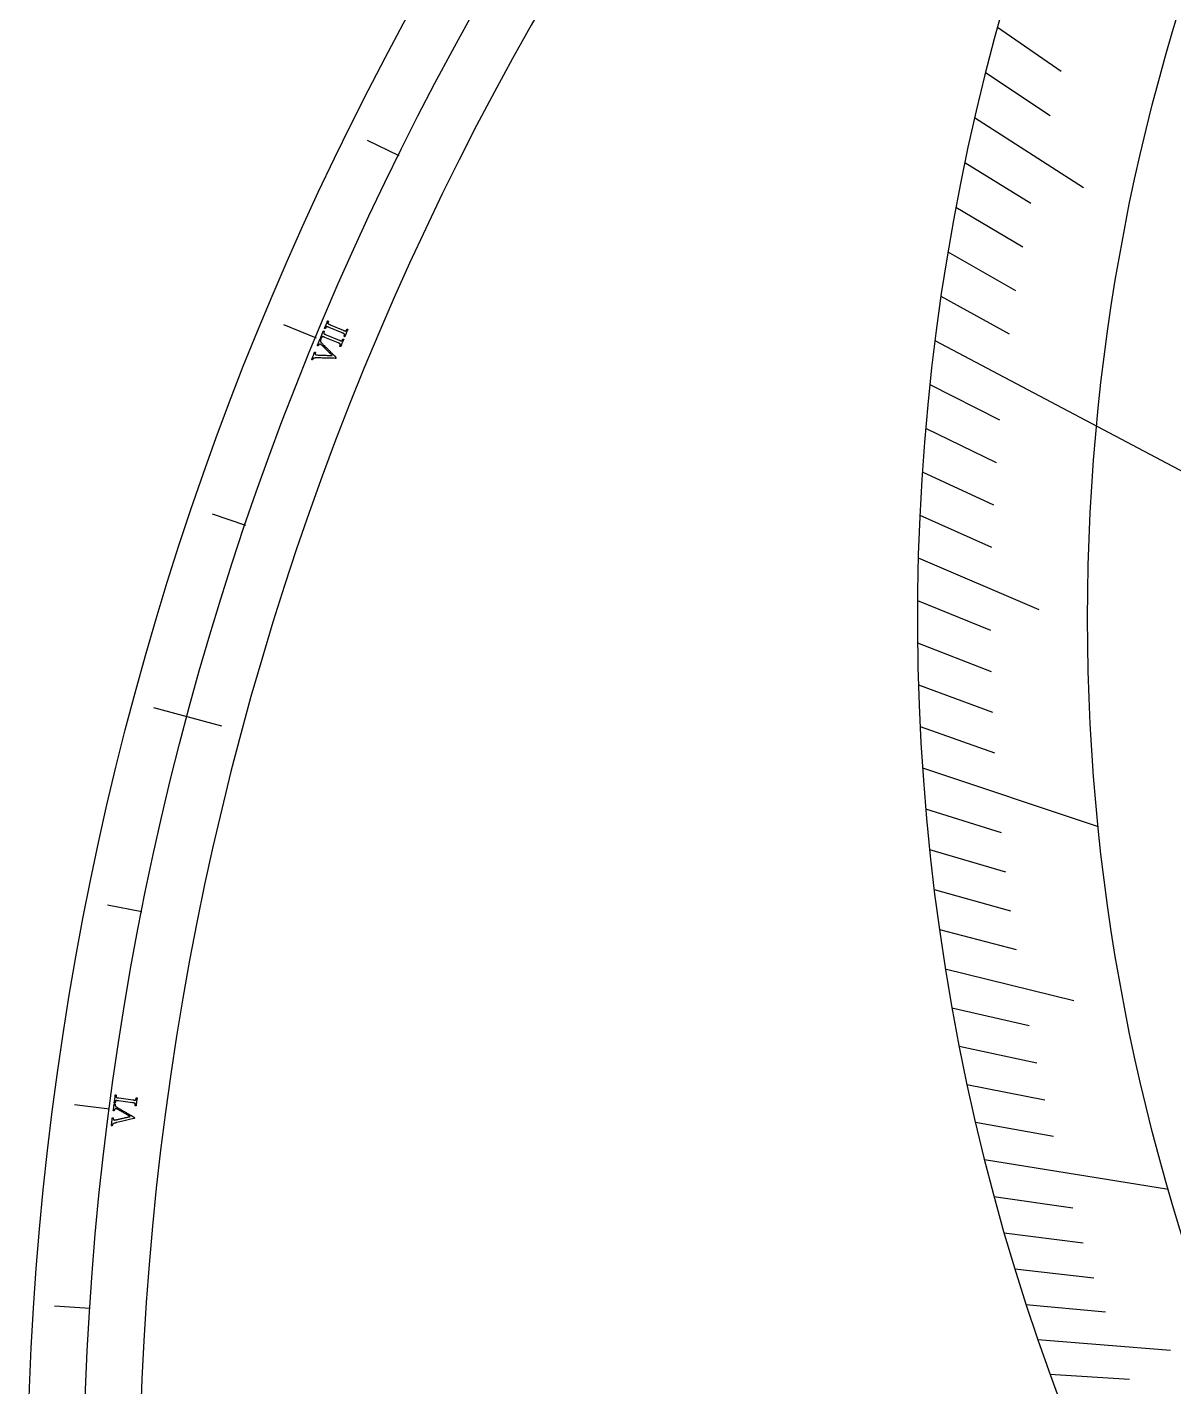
# Model space of a CAD drawing. Header units: millimetres. Extents: x -45 to 45, y -45 to 45.
# Drawn here: x -45 to -28.44, y 1.75 to 21.4 of the extents above; entities that cross this region are included whole.
import ezdxf

# ---------------------------------------------------------------- set-up
doc = ezdxf.new("R2010")
doc.units = ezdxf.units.MM
for name, color, linetype in [('CUT_INNER', 6, 'Continuous'), ('CUT_OUTER', 1, 'Continuous'), ('ENGRAVE', 7, 'Continuous'), ('ENGRAVE_FINE', 8, 'Continuous'), ('TEXT', 5, 'Continuous')]:
    doc.layers.add(name, color=color, linetype=linetype)

msp = doc.modelspace()

# ---------------------------------------------------------------- linework, layer by layer
at = {"layer": 'CUT_INNER'}
for centre, radius, start, end in [((-0.0006, 0.0002), 43.3826, 118.30636, 211.80699), ((-0.0003, 12.859), 32.1407, 129.15716, 252.98559)]:
    msp.add_arc(centre, radius, start, end, dxfattribs=at)
at = {"layer": 'CUT_OUTER'}
msp.add_circle((0, 0), 45, dxfattribs=at)
at = {"layer": 'ENGRAVE'}
for points in [[(-31.8893, 16.8736), (-26.2703, 13.9004)], [(-43.1769, 11.5692), (-42.1948, 11.3061)], [(-32.0682, 10.697), (-29.5311, 9.8507)], [(-31.1748, 5.0379), (-28.5141, 4.6079)]]:
    msp.add_lwpolyline(points, dxfattribs=at)
for centre, radius in [((0, 0), 44.1916), ((0, 12.859), 29.684)]:
    msp.add_circle(centre, radius, dxfattribs=at)
at = {"layer": 'ENGRAVE_FINE'}
for points in [[(-30.9856, 21.3992), (-30.0661, 20.7642)], [(-31.158, 20.7469), (-30.2265, 20.1267)], [(-31.3156, 20.096), (-29.7411, 19.0857)], [(-40.0902, 19.7703), (-39.6343, 19.5455)], [(-31.4586, 19.4468), (-30.5039, 18.8567)], [(-31.5872, 18.7997), (-30.6214, 18.2249)], [(-31.7017, 18.1549), (-30.725, 17.5956)], [(-31.8023, 17.5128), (-30.8151, 16.9691)], [(-41.2974, 17.1059), (-40.8277, 16.9114)], [(-31.9629, 16.2376), (-30.9555, 15.7258)], [(-32.0234, 15.605), (-31.0064, 15.1094)], [(-32.0712, 14.9762), (-31.0448, 14.497)], [(-42.3278, 14.3683), (-41.8464, 14.2049)], [(-32.1063, 14.3514), (-31.0709, 13.8886)], [(-32.1291, 13.7307), (-30.3857, 12.9857)], [(-32.1399, 13.1145), (-31.0875, 12.685)], [(-32.139, 12.5028), (-31.0785, 12.0902)], [(-32.1265, 11.8959), (-31.0583, 11.5003)], [(-32.1028, 11.2939), (-31.0271, 10.9155)], [(-32.0228, 10.1054), (-30.9333, 9.7616)], [(-31.967, 9.5192), (-30.871, 9.1928)], [(-31.901, 8.9385), (-30.7989, 8.6297)], [(-43.8411, 8.7205), (-43.3425, 8.6214)], [(-31.825, 8.3635), (-30.7172, 8.0724)], [(-31.7394, 7.7942), (-29.8801, 7.3377)], [(-31.6444, 7.2309), (-30.5261, 6.9753)], [(-31.5401, 6.6734), (-30.4172, 6.4358)], [(-31.427, 6.1221), (-30.2996, 5.9025)], [(-44.3176, 5.8345), (-43.8136, 5.7682)], [(-31.3051, 5.5769), (-30.1738, 5.3753)], [(-31.0363, 4.5051), (-29.8979, 4.3399)], [(-30.8898, 3.9787), (-29.7484, 3.8317)], [(-30.7356, 3.4587), (-29.5915, 3.3299)], [(-44.6043, 2.9235), (-44.097, 2.8903)], [(-30.5738, 2.945), (-29.4274, 2.8346)], [(-30.4046, 2.4379), (-28.4864, 2.2841)], [(-30.2284, 1.9372), (-29.0785, 1.8635)]]:
    msp.add_lwpolyline(points, dxfattribs=at)
at = {"layer": 'TEXT'}
for points in [[(-40.6822, 17.1035), (-40.6795, 17.1101), (-40.6769, 17.1166), (-40.6744, 17.1231), (-40.672, 17.1295), (-40.6697, 17.136), (-40.6672, 17.1426), (-40.6647, 17.1493), (-40.6621, 17.1562), (-40.6607, 17.1565), (-40.6591, 17.1565), (-40.6572, 17.156), (-40.6551, 17.1551), (-40.6531, 17.154), (-40.6515, 17.153), (-40.6502, 17.1519), (-40.6494, 17.1508), (-40.6501, 17.1492), (-40.6509, 17.1469), (-40.6518, 17.144), (-40.653, 17.1405), (-40.6541, 17.1368), (-40.6551, 17.1331), (-40.656, 17.1295), (-40.6567, 17.126), (-40.6571, 17.1228), (-40.6571, 17.1203), (-40.6566, 17.1183), (-40.6557, 17.117), (-40.6535, 17.1154), (-40.6509, 17.1137), (-40.6479, 17.1121), (-40.6446, 17.1104), (-40.6409, 17.1088), (-40.637, 17.1071), (-40.633, 17.1053), (-40.6288, 17.1035), (-40.6281, 17.1032), (-40.6274, 17.103), (-40.6267, 17.1027), (-40.6261, 17.1024), (-40.6254, 17.1021), (-40.6247, 17.1018), (-40.624, 17.1015), (-40.6233, 17.1012), (-40.4343, 17.0216), (-40.4336, 17.0214), (-40.4329, 17.0211), (-40.4322, 17.0208), (-40.4315, 17.0205), (-40.4309, 17.0202), (-40.4302, 17.0199), (-40.4295, 17.0196), (-40.4288, 17.0193), (-40.4246, 17.0176), (-40.4206, 17.0159), (-40.4167, 17.0144), (-40.4131, 17.013), (-40.4096, 17.0118), (-40.4065, 17.0108), (-40.4035, 17.0101), (-40.4008, 17.0097), (-40.3994, 17.01), (-40.3977, 17.0111), (-40.3958, 17.0128), (-40.3937, 17.0152), (-40.3915, 17.0181), (-40.3894, 17.0211), (-40.3874, 17.0244), (-40.3855, 17.0278), (-40.3838, 17.031), (-40.3824, 17.0337), (-40.3814, 17.0358), (-40.3806, 17.0374), (-40.3793, 17.0376), (-40.3777, 17.0374), (-40.3758, 17.037), (-40.3736, 17.0363), (-40.3715, 17.0354), (-40.3699, 17.0344), (-40.3687, 17.0333), (-40.3679, 17.0321), (-40.3712, 17.0255), (-40.3744, 17.0191), (-40.3775, 17.0129), (-40.3805, 17.0067), (-40.3834, 17.0006), (-40.3863, 16.9943), (-40.3891, 16.9879), (-40.3919, 16.9814), (-40.3946, 16.9751), (-40.3971, 16.9686), (-40.3996, 16.962), (-40.4021, 16.9554), (-40.4045, 16.9486), (-40.4069, 16.9418), (-40.4093, 16.9349), (-40.4117, 16.928), (-40.4131, 16.9277), (-40.4147, 16.9277), (-40.4166, 16.9282), (-40.4187, 16.9291), (-40.4207, 16.9301), (-40.4223, 16.9312), (-40.4236, 16.9322), (-40.4244, 16.9333), (-40.4237, 16.935), (-40.423, 16.9372), (-40.422, 16.9401), (-40.4209, 16.9436), (-40.4198, 16.9473), (-40.4189, 16.951), (-40.4182, 16.9547), (-40.4176, 16.9584), (-40.4173, 16.9617), (-40.4174, 16.9643), (-40.4179, 16.9661), (-40.4187, 16.9671), (-40.4213, 16.9692), (-40.4244, 16.9712), (-40.4279, 16.9731), (-40.4319, 16.9751), (-40.4363, 16.977), (-40.4408, 16.979), (-40.4456, 16.981), (-40.4504, 16.9831), (-40.6396, 17.0625), (-40.6445, 17.0646), (-40.6493, 17.0666), (-40.654, 17.0684), (-40.6585, 17.0702), (-40.6628, 17.0718), (-40.6668, 17.0729), (-40.6704, 17.0737), (-40.6737, 17.0742), (-40.6752, 17.0741), (-40.6769, 17.0732), (-40.6787, 17.0714), (-40.6807, 17.0688), (-40.6828, 17.0657), (-40.6848, 17.0625), (-40.6867, 17.0592), (-40.6886, 17.0558), (-40.6903, 17.0525), (-40.6917, 17.0498), (-40.6928, 17.0477), (-40.6935, 17.046), (-40.6948, 17.0459), (-40.6964, 17.046), (-40.6983, 17.0464), (-40.7005, 17.0471), (-40.7026, 17.048), (-40.7042, 17.049), (-40.7054, 17.0501), (-40.7062, 17.0513), (-40.7031, 17.0581), (-40.7, 17.0647), (-40.6969, 17.0713), (-40.6938, 17.0778), (-40.6907, 17.0842), (-40.6878, 17.0907), (-40.6849, 17.0971), (-40.6822, 17.1035)], [(-40.7425, 16.9593), (-40.7398, 16.9659), (-40.7372, 16.9725), (-40.7348, 16.979), (-40.7324, 16.9854), (-40.7301, 16.9919), (-40.7277, 16.9985), (-40.7252, 17.0052), (-40.7226, 17.0121), (-40.7212, 17.0124), (-40.7196, 17.0124), (-40.7177, 17.0119), (-40.7156, 17.0111), (-40.7136, 17.01), (-40.7119, 17.0089), (-40.7107, 17.0079), (-40.7099, 17.0068), (-40.7105, 17.0051), (-40.7113, 17.0029), (-40.7123, 17), (-40.7134, 16.9965), (-40.7145, 16.9927), (-40.7155, 16.9891), (-40.7164, 16.9855), (-40.7171, 16.9819), (-40.7175, 16.9788), (-40.7175, 16.9762), (-40.717, 16.9743), (-40.716, 16.9729), (-40.7138, 16.9713), (-40.7113, 16.9697), (-40.7083, 16.968), (-40.7049, 16.9664), (-40.7012, 16.9648), (-40.6974, 16.9631), (-40.6933, 16.9613), (-40.6891, 16.9596), (-40.6884, 16.9593), (-40.6877, 16.959), (-40.687, 16.9587), (-40.6864, 16.9584), (-40.6857, 16.9581), (-40.685, 16.9579), (-40.6843, 16.9576), (-40.6836, 16.9573), (-40.4943, 16.8784), (-40.4936, 16.8781), (-40.4929, 16.8778), (-40.4922, 16.8775), (-40.4915, 16.8772), (-40.4909, 16.8769), (-40.4902, 16.8767), (-40.4895, 16.8764), (-40.4888, 16.8761), (-40.4846, 16.8743), (-40.4806, 16.8727), (-40.4767, 16.8712), (-40.4731, 16.8698), (-40.4696, 16.8686), (-40.4664, 16.8676), (-40.4635, 16.867), (-40.4608, 16.8665), (-40.4594, 16.8669), (-40.4577, 16.8679), (-40.4558, 16.8697), (-40.4537, 16.8721), (-40.4515, 16.875), (-40.4494, 16.878), (-40.4474, 16.8813), (-40.4455, 16.8847), (-40.4438, 16.8879), (-40.4425, 16.8906), (-40.4414, 16.8927), (-40.4407, 16.8943), (-40.4394, 16.8945), (-40.4377, 16.8944), (-40.4359, 16.894), (-40.4337, 16.8933), (-40.4316, 16.8924), (-40.4299, 16.8914), (-40.4287, 16.8903), (-40.428, 16.889), (-40.4312, 16.8825), (-40.4344, 16.8761), (-40.4375, 16.8698), (-40.4404, 16.8636), (-40.4434, 16.8575), (-40.4462, 16.8512), (-40.449, 16.8448), (-40.4518, 16.8383), (-40.4544, 16.8319), (-40.457, 16.8254), (-40.4594, 16.8189), (-40.4619, 16.8122), (-40.4642, 16.8054), (-40.4666, 16.7986), (-40.469, 16.7917), (-40.4714, 16.7848), (-40.4728, 16.7845), (-40.4744, 16.7845), (-40.4763, 16.785), (-40.4784, 16.7858), (-40.4804, 16.7869), (-40.482, 16.7879), (-40.4833, 16.789), (-40.4841, 16.7901), (-40.4835, 16.7917), (-40.4827, 16.794), (-40.4817, 16.7969), (-40.4806, 16.8003), (-40.4796, 16.8041), (-40.4787, 16.8078), (-40.4779, 16.8115), (-40.4774, 16.8152), (-40.4771, 16.8185), (-40.4772, 16.821), (-40.4777, 16.8229), (-40.4786, 16.8239), (-40.4812, 16.8259), (-40.4842, 16.8279), (-40.4878, 16.8299), (-40.4918, 16.8318), (-40.4962, 16.8337), (-40.5007, 16.8357), (-40.5054, 16.8377), (-40.5103, 16.8398), (-40.6998, 16.9185), (-40.7047, 16.9206), (-40.7095, 16.9225), (-40.7142, 16.9244), (-40.7187, 16.9261), (-40.723, 16.9277), (-40.727, 16.9288), (-40.7306, 16.9296), (-40.7339, 16.93), (-40.7354, 16.93), (-40.7371, 16.929), (-40.7389, 16.9273), (-40.7409, 16.9247), (-40.7429, 16.9216), (-40.7449, 16.9184), (-40.7469, 16.915), (-40.7487, 16.9116), (-40.7504, 16.9083), (-40.7518, 16.9056), (-40.7529, 16.9035), (-40.7536, 16.9018), (-40.7549, 16.9017), (-40.7565, 16.9018), (-40.7584, 16.9022), (-40.7606, 16.9029), (-40.7627, 16.9038), (-40.7644, 16.9048), (-40.7656, 16.9059), (-40.7663, 16.9071), (-40.7632, 16.9138), (-40.7602, 16.9205), (-40.7571, 16.9271), (-40.754, 16.9336), (-40.751, 16.94), (-40.748, 16.9465), (-40.7452, 16.9529), (-40.7425, 16.9593)], [(-40.8698, 16.6502), (-40.8669, 16.6575), (-40.8641, 16.6647), (-40.8614, 16.6718), (-40.8589, 16.6789), (-40.8564, 16.6859), (-40.8539, 16.6928), (-40.8515, 16.6996), (-40.849, 16.7064), (-40.8477, 16.7063), (-40.8461, 16.7059), (-40.844, 16.7052), (-40.8416, 16.7042), (-40.8394, 16.703), (-40.8378, 16.702), (-40.8369, 16.7011), (-40.8366, 16.7002), (-40.837, 16.699), (-40.8376, 16.6971), (-40.8382, 16.6945), (-40.8389, 16.6913), (-40.8396, 16.6878), (-40.84, 16.6842), (-40.8401, 16.6806), (-40.84, 16.677), (-40.8393, 16.6738), (-40.838, 16.671), (-40.8359, 16.6689), (-40.8331, 16.6673), (-40.8282, 16.6659), (-40.8211, 16.6648), (-40.8115, 16.6639), (-40.7996, 16.6632), (-40.7934, 16.663), (-40.7862, 16.6628), (-40.7781, 16.6625), (-40.769, 16.6622), (-40.7592, 16.6619), (-40.7489, 16.6615), (-40.7381, 16.6611), (-40.7268, 16.6607), (-40.7153, 16.6602), (-40.7038, 16.6598), (-40.6922, 16.6594), (-40.6807, 16.6591), (-40.6694, 16.6587), (-40.6585, 16.6584), (-40.6481, 16.658), (-40.6382, 16.6576), (-40.629, 16.6573), (-40.6206, 16.6569), (-40.6131, 16.6566), (-40.6066, 16.6564), (-40.6011, 16.6561), (-40.5971, 16.656), (-40.5944, 16.6559), (-40.5932, 16.6559), (-40.5944, 16.6573), (-40.5968, 16.6597), (-40.6002, 16.6631), (-40.6046, 16.6675), (-40.61, 16.6728), (-40.616, 16.6788), (-40.6228, 16.6854), (-40.6302, 16.6927), (-40.6382, 16.7005), (-40.6466, 16.7086), (-40.6554, 16.7172), (-40.6646, 16.7262), (-40.674, 16.7354), (-40.6835, 16.7447), (-40.693, 16.7541), (-40.7027, 16.7635), (-40.7122, 16.7728), (-40.7215, 16.7818), (-40.7304, 16.7906), (-40.7391, 16.7991), (-40.7424, 16.8022), (-40.7459, 16.8053), (-40.7495, 16.8083), (-40.7532, 16.8113), (-40.757, 16.814), (-40.7605, 16.8163), (-40.7638, 16.8182), (-40.7668, 16.8196), (-40.7704, 16.8206), (-40.7738, 16.8207), (-40.7771, 16.8198), (-40.7803, 16.8179), (-40.7833, 16.8155), (-40.786, 16.8128), (-40.7885, 16.8099), (-40.7908, 16.8067), (-40.7927, 16.8037), (-40.7943, 16.8012), (-40.7954, 16.7991), (-40.7962, 16.7975), (-40.7972, 16.797), (-40.7987, 16.7969), (-40.8007, 16.7973), (-40.8031, 16.7982), (-40.8054, 16.7993), (-40.8073, 16.8004), (-40.8086, 16.8016), (-40.8094, 16.8029), (-40.8066, 16.8089), (-40.8039, 16.8147), (-40.8013, 16.8203), (-40.7986, 16.8257), (-40.796, 16.8312), (-40.7934, 16.8369), (-40.7909, 16.8427), (-40.7883, 16.8488), (-40.7863, 16.8538), (-40.7845, 16.8582), (-40.7829, 16.8622), (-40.7817, 16.8656), (-40.7805, 16.8687), (-40.7794, 16.8718), (-40.7784, 16.8749), (-40.7773, 16.8779), (-40.7763, 16.8812), (-40.775, 16.8848), (-40.7737, 16.8887), (-40.7722, 16.8929), (-40.7709, 16.8928), (-40.7692, 16.8924), (-40.7672, 16.8916), (-40.7647, 16.8904), (-40.7624, 16.8891), (-40.7609, 16.8881), (-40.76, 16.8873), (-40.7598, 16.8868), (-40.7604, 16.8849), (-40.7611, 16.882), (-40.7619, 16.8781), (-40.7628, 16.8733), (-40.7633, 16.868), (-40.763, 16.863), (-40.762, 16.8582), (-40.7602, 16.8537), (-40.7582, 16.8503), (-40.7553, 16.8462), (-40.7513, 16.8412), (-40.7462, 16.8354), (-40.7407, 16.8293), (-40.7352, 16.8236), (-40.7298, 16.818), (-40.7244, 16.8128), (-40.712, 16.8006), (-40.7001, 16.7889), (-40.6887, 16.7778), (-40.6778, 16.7671), (-40.6673, 16.7568), (-40.6569, 16.7467), (-40.6468, 16.7367), (-40.6369, 16.7268), (-40.627, 16.717), (-40.6169, 16.707), (-40.6066, 16.6967), (-40.5961, 16.6864), (-40.5852, 16.6756), (-40.5738, 16.6642), (-40.5619, 16.6522), (-40.5494, 16.6396), (-40.5462, 16.6361), (-40.5437, 16.6328), (-40.5419, 16.6297), (-40.5408, 16.6267), (-40.5403, 16.624), (-40.5402, 16.6214), (-40.5405, 16.6189), (-40.5413, 16.6166), (-40.5417, 16.616), (-40.5425, 16.6156), (-40.5437, 16.6155), (-40.5451, 16.6155), (-40.5467, 16.6156), (-40.5481, 16.6157), (-40.5492, 16.6156), (-40.5502, 16.6155), (-40.5727, 16.6161), (-40.5945, 16.6167), (-40.6154, 16.6172), (-40.6357, 16.6178), (-40.6556, 16.6183), (-40.6757, 16.6189), (-40.6959, 16.6194), (-40.7164, 16.6199), (-40.7374, 16.6204), (-40.7596, 16.6208), (-40.7828, 16.6212), (-40.8071, 16.6215), (-40.8146, 16.6216), (-40.8217, 16.6216), (-40.8284, 16.6215), (-40.8348, 16.6213), (-40.8409, 16.6209), (-40.8469, 16.6203), (-40.8527, 16.6194), (-40.8583, 16.6183), (-40.8606, 16.6177), (-40.8629, 16.6165), (-40.8653, 16.6148), (-40.8676, 16.6125), (-40.8699, 16.61), (-40.8719, 16.6074), (-40.8738, 16.6048), (-40.8755, 16.6021), (-40.877, 16.5996), (-40.8782, 16.5974), (-40.8792, 16.5956), (-40.8799, 16.594), (-40.8804, 16.594), (-40.8816, 16.5943), (-40.8835, 16.595), (-40.8862, 16.5961), (-40.8889, 16.5972), (-40.8909, 16.5981), (-40.8921, 16.5988), (-40.8927, 16.5992), (-40.8894, 16.6066), (-40.8863, 16.6133), (-40.8836, 16.6193), (-40.881, 16.6246), (-40.8785, 16.63), (-40.8758, 16.636), (-40.8729, 16.6428), (-40.8698, 16.6502)], [(-43.7332, 5.9139), (-43.7323, 5.921), (-43.7315, 5.928), (-43.7308, 5.9349), (-43.7302, 5.9417), (-43.7296, 5.9486), (-43.729, 5.9556), (-43.7283, 5.9628), (-43.7276, 5.9701), (-43.7263, 5.9708), (-43.7247, 5.9711), (-43.7228, 5.9712), (-43.7205, 5.9709), (-43.7183, 5.9704), (-43.7164, 5.9697), (-43.715, 5.969), (-43.7139, 5.9682), (-43.7141, 5.9664), (-43.7143, 5.964), (-43.7145, 5.961), (-43.7147, 5.9573), (-43.7148, 5.9534), (-43.7148, 5.9496), (-43.7147, 5.9459), (-43.7145, 5.9423), (-43.7141, 5.9392), (-43.7134, 5.9367), (-43.7124, 5.935), (-43.7111, 5.9339), (-43.7086, 5.9329), (-43.7057, 5.932), (-43.7024, 5.9312), (-43.6987, 5.9305), (-43.6947, 5.9298), (-43.6906, 5.9292), (-43.6862, 5.9285), (-43.6817, 5.9279), (-43.6809, 5.9278), (-43.6802, 5.9277), (-43.6795, 5.9276), (-43.6787, 5.9275), (-43.678, 5.9274), (-43.6773, 5.9273), (-43.6766, 5.9272), (-43.6758, 5.9271), (-43.4725, 5.8995), (-43.4718, 5.8994), (-43.4711, 5.8993), (-43.4703, 5.8992), (-43.4696, 5.8991), (-43.4689, 5.899), (-43.4681, 5.8989), (-43.4674, 5.8988), (-43.4667, 5.8987), (-43.4622, 5.8981), (-43.4578, 5.8976), (-43.4537, 5.8971), (-43.4498, 5.8967), (-43.4462, 5.8964), (-43.4429, 5.8963), (-43.4399, 5.8964), (-43.4372, 5.8967), (-43.4359, 5.8974), (-43.4345, 5.8988), (-43.4331, 5.901), (-43.4317, 5.9039), (-43.4303, 5.9073), (-43.4291, 5.9107), (-43.428, 5.9144), (-43.4271, 5.9181), (-43.4262, 5.9217), (-43.4256, 5.9246), (-43.4251, 5.927), (-43.4249, 5.9287), (-43.4236, 5.9292), (-43.422, 5.9295), (-43.4201, 5.9296), (-43.4178, 5.9295), (-43.4155, 5.9292), (-43.4137, 5.9286), (-43.4123, 5.9279), (-43.4112, 5.9269), (-43.4127, 5.9197), (-43.4141, 5.9127), (-43.4154, 5.9059), (-43.4167, 5.8991), (-43.418, 5.8925), (-43.4191, 5.8857), (-43.4202, 5.8788), (-43.4212, 5.8718), (-43.4221, 5.8649), (-43.4229, 5.858), (-43.4236, 5.851), (-43.4242, 5.8439), (-43.4248, 5.8368), (-43.4253, 5.8296), (-43.4258, 5.8223), (-43.4263, 5.815), (-43.4276, 5.8143), (-43.4292, 5.8139), (-43.4311, 5.8139), (-43.4334, 5.8142), (-43.4356, 5.8147), (-43.4375, 5.8153), (-43.4389, 5.816), (-43.44, 5.8168), (-43.4398, 5.8186), (-43.4396, 5.821), (-43.4395, 5.824), (-43.4393, 5.8276), (-43.4392, 5.8315), (-43.4393, 5.8354), (-43.4396, 5.8391), (-43.44, 5.8428), (-43.4406, 5.8461), (-43.4413, 5.8485), (-43.4423, 5.8501), (-43.4434, 5.851), (-43.4464, 5.8523), (-43.4499, 5.8534), (-43.4538, 5.8544), (-43.4582, 5.8552), (-43.4629, 5.8559), (-43.4678, 5.8567), (-43.4729, 5.8574), (-43.4781, 5.8581), (-43.6814, 5.8855), (-43.6867, 5.8862), (-43.6919, 5.8869), (-43.6969, 5.8875), (-43.7017, 5.888), (-43.7063, 5.8884), (-43.7104, 5.8885), (-43.7141, 5.8883), (-43.7174, 5.8879), (-43.7188, 5.8874), (-43.7202, 5.8861), (-43.7215, 5.8839), (-43.7228, 5.8809), (-43.724, 5.8774), (-43.725, 5.8737), (-43.7261, 5.87), (-43.727, 5.8662), (-43.7278, 5.8626), (-43.7284, 5.8597), (-43.7289, 5.8573), (-43.7292, 5.8555), (-43.7304, 5.855), (-43.732, 5.8547), (-43.7339, 5.8546), (-43.7362, 5.8547), (-43.7385, 5.855), (-43.7403, 5.8556), (-43.7418, 5.8564), (-43.7428, 5.8574), (-43.7416, 5.8646), (-43.7403, 5.8719), (-43.739, 5.879), (-43.7377, 5.8861), (-43.7364, 5.8931), (-43.7353, 5.9001), (-43.7342, 5.9071), (-43.7332, 5.9139)], [(-43.7768, 5.5825), (-43.7758, 5.5903), (-43.775, 5.598), (-43.7742, 5.6056), (-43.7736, 5.613), (-43.773, 5.6204), (-43.7724, 5.6277), (-43.7718, 5.6349), (-43.7711, 5.6421), (-43.7698, 5.6424), (-43.7681, 5.6424), (-43.766, 5.6423), (-43.7634, 5.6419), (-43.761, 5.6414), (-43.7592, 5.6408), (-43.758, 5.6401), (-43.7576, 5.6394), (-43.7577, 5.6381), (-43.7577, 5.6361), (-43.7576, 5.6334), (-43.7575, 5.6301), (-43.7572, 5.6265), (-43.7567, 5.623), (-43.7559, 5.6195), (-43.7548, 5.6161), (-43.7534, 5.6131), (-43.7514, 5.6108), (-43.7488, 5.6093), (-43.7457, 5.6084), (-43.7407, 5.6084), (-43.7334, 5.6091), (-43.724, 5.6107), (-43.7123, 5.6131), (-43.7062, 5.6145), (-43.6992, 5.6161), (-43.6913, 5.6179), (-43.6824, 5.62), (-43.6729, 5.6222), (-43.6628, 5.6245), (-43.6523, 5.6269), (-43.6413, 5.6294), (-43.63, 5.6319), (-43.6188, 5.6345), (-43.6076, 5.6371), (-43.5963, 5.6397), (-43.5853, 5.6423), (-43.5747, 5.6447), (-43.5646, 5.647), (-43.5549, 5.6492), (-43.5459, 5.6513), (-43.5377, 5.6531), (-43.5304, 5.6547), (-43.524, 5.6561), (-43.5187, 5.6573), (-43.5147, 5.6582), (-43.5121, 5.6588), (-43.5109, 5.6591), (-43.5125, 5.6601), (-43.5154, 5.6618), (-43.5195, 5.6643), (-43.525, 5.6674), (-43.5315, 5.6712), (-43.5389, 5.6754), (-43.5471, 5.68), (-43.5562, 5.6851), (-43.5659, 5.6906), (-43.5761, 5.6964), (-43.5868, 5.7024), (-43.598, 5.7087), (-43.6095, 5.7152), (-43.621, 5.7217), (-43.6327, 5.7283), (-43.6444, 5.735), (-43.656, 5.7415), (-43.6673, 5.7478), (-43.6782, 5.754), (-43.6888, 5.76), (-43.6927, 5.7622), (-43.6969, 5.7643), (-43.7011, 5.7663), (-43.7055, 5.7681), (-43.7098, 5.7698), (-43.7138, 5.7711), (-43.7175, 5.7721), (-43.7208, 5.7727), (-43.7245, 5.7727), (-43.7279, 5.7719), (-43.7308, 5.7702), (-43.7334, 5.7676), (-43.7356, 5.7645), (-43.7376, 5.7612), (-43.7393, 5.7577), (-43.7406, 5.7541), (-43.7417, 5.7507), (-43.7426, 5.7478), (-43.7432, 5.7455), (-43.7435, 5.7437), (-43.7444, 5.743), (-43.7458, 5.7425), (-43.7478, 5.7424), (-43.7503, 5.7426), (-43.7529, 5.7431), (-43.755, 5.7437), (-43.7565, 5.7446), (-43.7576, 5.7456), (-43.7565, 5.7521), (-43.7554, 5.7584), (-43.7543, 5.7645), (-43.7531, 5.7704), (-43.752, 5.7764), (-43.751, 5.7825), (-43.75, 5.7888), (-43.7491, 5.7953), (-43.7484, 5.8007), (-43.7478, 5.8055), (-43.7473, 5.8096), (-43.747, 5.8133), (-43.7467, 5.8166), (-43.7464, 5.8199), (-43.7462, 5.8231), (-43.746, 5.8264), (-43.7458, 5.8298), (-43.7455, 5.8335), (-43.7452, 5.8377), (-43.7448, 5.8422), (-43.7436, 5.8424), (-43.7418, 5.8424), (-43.7396, 5.8421), (-43.737, 5.8416), (-43.7345, 5.841), (-43.7327, 5.8404), (-43.7316, 5.8399), (-43.7313, 5.8394), (-43.7314, 5.8374), (-43.7314, 5.8344), (-43.7311, 5.8305), (-43.7307, 5.8256), (-43.7298, 5.8204), (-43.7283, 5.8156), (-43.7261, 5.8113), (-43.7232, 5.8074), (-43.7204, 5.8046), (-43.7165, 5.8013), (-43.7113, 5.7975), (-43.705, 5.7932), (-43.698, 5.7888), (-43.6913, 5.7846), (-43.6846, 5.7807), (-43.6781, 5.777), (-43.6629, 5.7684), (-43.6484, 5.7602), (-43.6345, 5.7523), (-43.6213, 5.7448), (-43.6085, 5.7376), (-43.5959, 5.7304), (-43.5835, 5.7234), (-43.5714, 5.7164), (-43.5593, 5.7094), (-43.547, 5.7024), (-43.5344, 5.6951), (-43.5216, 5.6878), (-43.5083, 5.6802), (-43.4944, 5.6721), (-43.4797, 5.6636), (-43.4644, 5.6546), (-43.4604, 5.652), (-43.4571, 5.6495), (-43.4546, 5.6469), (-43.4528, 5.6444), (-43.4516, 5.6419), (-43.4509, 5.6394), (-43.4505, 5.6369), (-43.4506, 5.6345), (-43.4509, 5.6338), (-43.4516, 5.6332), (-43.4527, 5.6328), (-43.4541, 5.6324), (-43.4557, 5.6322), (-43.457, 5.6318), (-43.4581, 5.6315), (-43.459, 5.6311), (-43.4809, 5.6259), (-43.5021, 5.6209), (-43.5225, 5.616), (-43.5422, 5.6114), (-43.5616, 5.6068), (-43.5811, 5.6021), (-43.6008, 5.5974), (-43.6207, 5.5927), (-43.6412, 5.5877), (-43.6627, 5.5825), (-43.6852, 5.5768), (-43.7088, 5.5709), (-43.716, 5.5691), (-43.7229, 5.5672), (-43.7294, 5.5654), (-43.7355, 5.5636), (-43.7414, 5.5616), (-43.747, 5.5595), (-43.7523, 5.5572), (-43.7575, 5.5546), (-43.7595, 5.5534), (-43.7615, 5.5517), (-43.7633, 5.5494), (-43.765, 5.5466), (-43.7665, 5.5436), (-43.7678, 5.5406), (-43.769, 5.5376), (-43.77, 5.5346), (-43.7707, 5.5317), (-43.7714, 5.5293), (-43.7718, 5.5273), (-43.7721, 5.5256), (-43.7725, 5.5254), (-43.7738, 5.5254), (-43.7758, 5.5256), (-43.7787, 5.5259), (-43.7816, 5.5263), (-43.7838, 5.5267), (-43.7851, 5.527), (-43.7857, 5.5273), (-43.7845, 5.5353), (-43.7833, 5.5425), (-43.7821, 5.5491), (-43.781, 5.5549), (-43.7799, 5.5607), (-43.7789, 5.5673), (-43.7778, 5.5745), (-43.7768, 5.5825)]]:
    msp.add_lwpolyline(points, close=True, dxfattribs=at)

doc.saveas('drawing.dxf')
